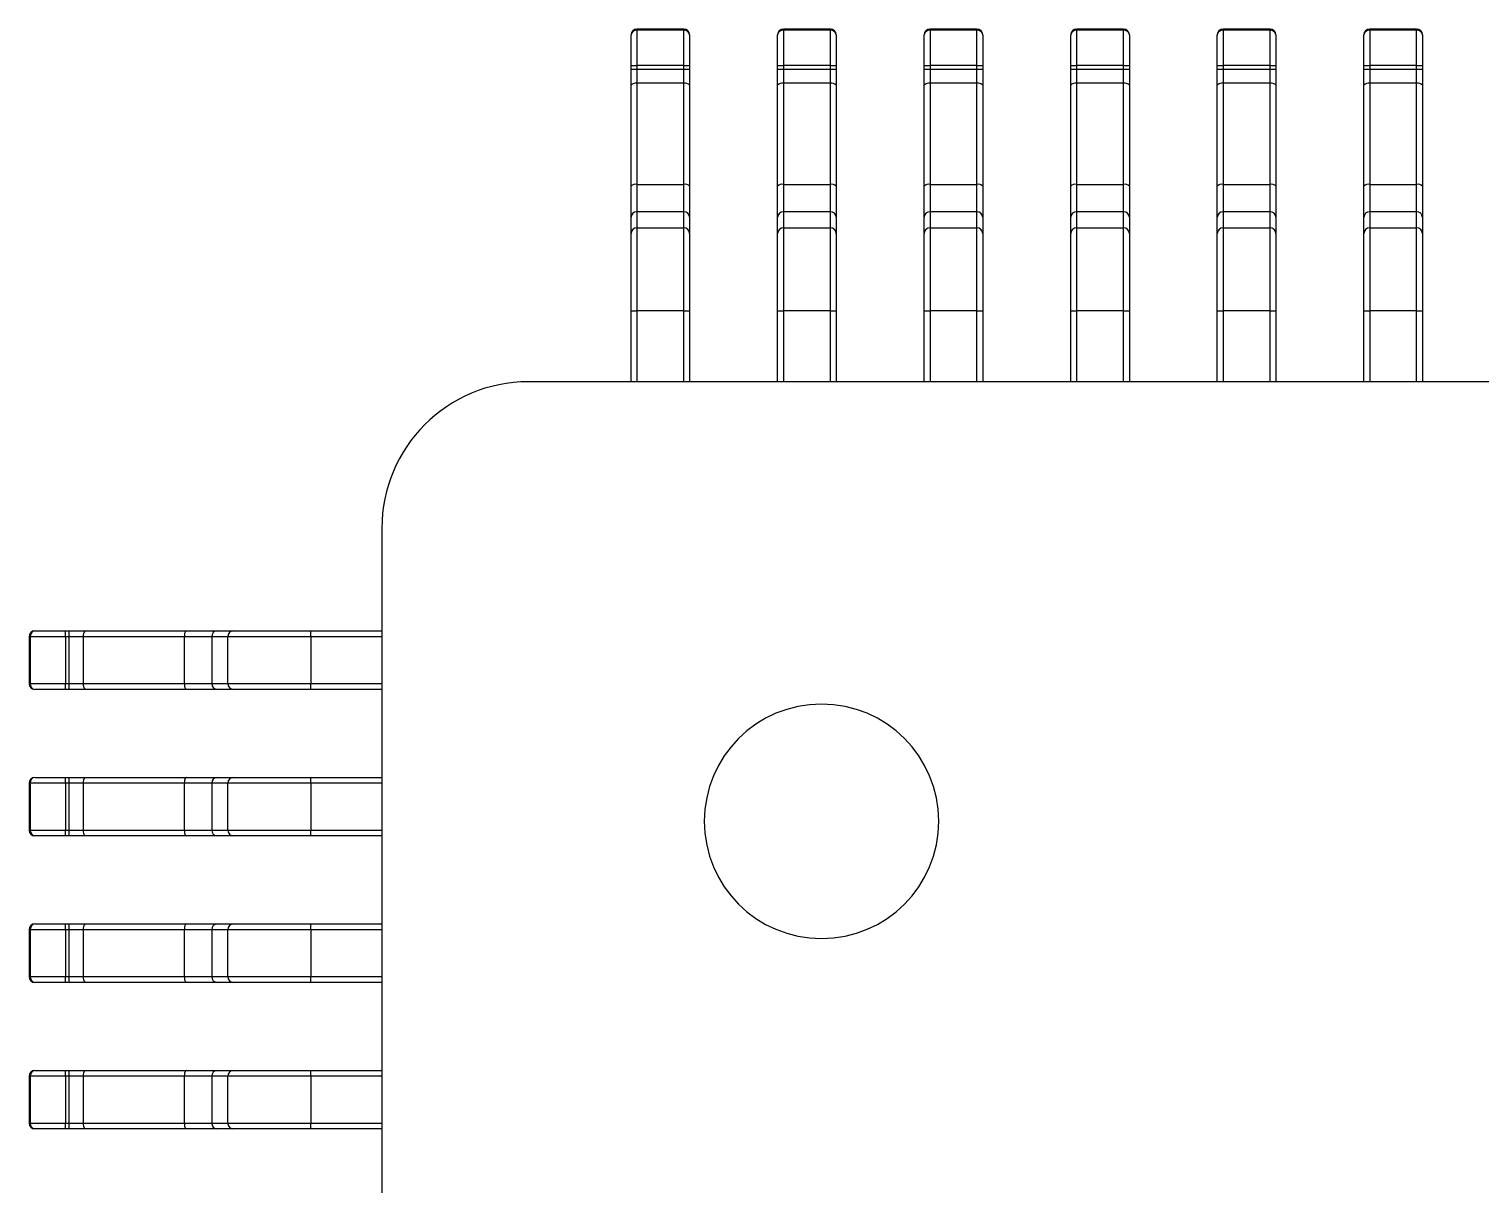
# Model space of a CAD drawing. Header units: millimetres. Extents: x -2889 to 8174, y 2447 to 8478.
# Drawn here: x 2748.6475 to 2749.1429, y 3453.499 to 3453.8935 of the extents above; entities that cross this region are included whole.
import ezdxf

# ---------------------------------------------------------------- set-up
doc = ezdxf.new("R2010")
doc.units = ezdxf.units.MM

msp = doc.modelspace()

# ---------------------------------------------------------------- linework, layer by layer
at = {"color": 7, "linetype": 'Continuous', "lineweight": 25}
for p, q in [((2748.870911607211, 3453.893485071058), (2748.854911607211, 3453.893485071058)), ((2748.854911607211, 3453.893091860363), (2748.854911607211, 3453.881040940575)), ((2748.870911607211, 3453.893091860363), (2748.854911607211, 3453.893091860363)), ((2748.870911607211, 3453.881040940575), (2748.870911607211, 3453.893091860363)), ((2748.920911607211, 3453.893485071058), (2748.904911607211, 3453.893485071058)), ((2748.904911607211, 3453.893091860363), (2748.904911607211, 3453.881040940575)), ((2748.920911607211, 3453.893091860363), (2748.904911607211, 3453.893091860363)), ((2748.920911607211, 3453.881040940575), (2748.920911607211, 3453.893091860363)), ((2748.970911607211, 3453.893485071058), (2748.954911607211, 3453.893485071058)), ((2748.954911607211, 3453.893091860363), (2748.954911607211, 3453.881040940575)), ((2748.970911607211, 3453.893091860363), (2748.954911607211, 3453.893091860363)), ((2748.970911607211, 3453.881040940575), (2748.970911607211, 3453.893091860363)), ((2749.020911607211, 3453.893485071058), (2749.004911607211, 3453.893485071058)), ((2749.004911607211, 3453.893091860363), (2749.004911607211, 3453.881040940575)), ((2749.020911607211, 3453.893091860363), (2749.004911607211, 3453.893091860363)), ((2749.020911607211, 3453.881040940575), (2749.020911607211, 3453.893091860363)), ((2749.070911607211, 3453.893485071058), (2749.054911607211, 3453.893485071058)), ((2749.054911607211, 3453.893091860363), (2749.054911607211, 3453.881040940575)), ((2749.070911607211, 3453.893091860363), (2749.054911607211, 3453.893091860363)), ((2749.070911607211, 3453.881040940575), (2749.070911607211, 3453.893091860363)), ((2749.120911607211, 3453.893485071058), (2749.104911607211, 3453.893485071058)), ((2749.104911607211, 3453.893091860363), (2749.104911607211, 3453.881040940575)), ((2749.120911607211, 3453.893091860363), (2749.104911607211, 3453.893091860363)), ((2749.120911607211, 3453.881040940575), (2749.120911607211, 3453.893091860363)), ((2748.852911607211, 3453.881040940575), (2748.852911607211, 3453.891485071058)), ((2748.872911607211, 3453.891485071058), (2748.872911607211, 3453.881040940575)), ((2748.902911607211, 3453.881040940575), (2748.902911607211, 3453.891485071058)), ((2748.922911607211, 3453.891485071058), (2748.922911607211, 3453.881040940575)), ((2748.952911607211, 3453.881040940575), (2748.952911607211, 3453.891485071058)), ((2748.972911607211, 3453.891485071058), (2748.972911607211, 3453.881040940575)), ((2749.002911607211, 3453.881040940575), (2749.002911607211, 3453.891485071058)), ((2749.022911607211, 3453.891485071058), (2749.022911607211, 3453.881040940575)), ((2749.052911607211, 3453.881040940575), (2749.052911607211, 3453.891485071058)), ((2749.072911607211, 3453.891485071058), (2749.072911607211, 3453.881040940575)), ((2749.102911607211, 3453.881040940575), (2749.102911607211, 3453.891485071058)), ((2749.122911607211, 3453.891485071058), (2749.122911607211, 3453.881040940575)), ((2748.852911607211, 3453.881040940575), (2748.854911607211, 3453.881040940575)), ((2748.852911607211, 3453.87982782583), (2748.852911607211, 3453.881040940575)), ((2748.852911607211, 3453.87982782583), (2748.854911607211, 3453.87982782583)), ((2748.852911607211, 3453.874315098251), (2748.852911607211, 3453.87982782583)), ((2748.870911607211, 3453.881040940575), (2748.854911607211, 3453.881040940575)), ((2748.854911607211, 3453.881040940575), (2748.854911607211, 3453.87982782583)), ((2748.854911607211, 3453.87982782583), (2748.854911607211, 3453.874963654437)), ((2748.854911607211, 3453.87982782583), (2748.870911607211, 3453.87982782583)), ((2748.870911607211, 3453.87982782583), (2748.870911607211, 3453.881040940575)), ((2748.870911607211, 3453.881040940575), (2748.872911607211, 3453.881040940575)), ((2748.870911607211, 3453.874963654437), (2748.870911607211, 3453.87982782583)), ((2748.870911607211, 3453.87982782583), (2748.872911607211, 3453.87982782583)), ((2748.872911607211, 3453.881040940575), (2748.872911607211, 3453.87982782583)), ((2748.872911607211, 3453.87982782583), (2748.872911607211, 3453.874315098251)), ((2748.902911607211, 3453.881040940575), (2748.904911607211, 3453.881040940575)), ((2748.902911607211, 3453.87982782583), (2748.902911607211, 3453.881040940575)), ((2748.902911607211, 3453.87982782583), (2748.904911607211, 3453.87982782583)), ((2748.902911607211, 3453.874315098251), (2748.902911607211, 3453.87982782583)), ((2748.920911607211, 3453.881040940575), (2748.904911607211, 3453.881040940575)), ((2748.904911607211, 3453.881040940575), (2748.904911607211, 3453.87982782583)), ((2748.904911607211, 3453.87982782583), (2748.904911607211, 3453.874963654437)), ((2748.904911607211, 3453.87982782583), (2748.920911607211, 3453.87982782583)), ((2748.920911607211, 3453.87982782583), (2748.920911607211, 3453.881040940575)), ((2748.920911607211, 3453.881040940575), (2748.922911607211, 3453.881040940575)), ((2748.920911607211, 3453.874963654437), (2748.920911607211, 3453.87982782583)), ((2748.920911607211, 3453.87982782583), (2748.922911607211, 3453.87982782583)), ((2748.922911607211, 3453.881040940575), (2748.922911607211, 3453.87982782583)), ((2748.922911607211, 3453.87982782583), (2748.922911607211, 3453.874315098251)), ((2748.952911607211, 3453.881040940575), (2748.954911607211, 3453.881040940575)), ((2748.952911607211, 3453.87982782583), (2748.952911607211, 3453.881040940575)), ((2748.952911607211, 3453.87982782583), (2748.954911607211, 3453.87982782583)), ((2748.952911607211, 3453.874315098251), (2748.952911607211, 3453.87982782583)), ((2748.954911607211, 3453.881040940575), (2748.954911607211, 3453.87982782583)), ((2748.970911607211, 3453.881040940575), (2748.954911607211, 3453.881040940575)), ((2748.954911607211, 3453.87982782583), (2748.954911607211, 3453.874963654437)), ((2748.954911607211, 3453.87982782583), (2748.970911607211, 3453.87982782583)), ((2748.970911607211, 3453.87982782583), (2748.970911607211, 3453.881040940575)), ((2748.970911607211, 3453.881040940575), (2748.972911607211, 3453.881040940575)), ((2748.970911607211, 3453.874963654437), (2748.970911607211, 3453.87982782583)), ((2748.970911607211, 3453.87982782583), (2748.972911607211, 3453.87982782583)), ((2748.972911607211, 3453.881040940575), (2748.972911607211, 3453.87982782583)), ((2748.972911607211, 3453.87982782583), (2748.972911607211, 3453.874315098251)), ((2749.002911607211, 3453.881040940575), (2749.004911607211, 3453.881040940575)), ((2749.002911607211, 3453.87982782583), (2749.002911607211, 3453.881040940575)), ((2749.002911607211, 3453.87982782583), (2749.004911607211, 3453.87982782583)), ((2749.002911607211, 3453.874315098251), (2749.002911607211, 3453.87982782583)), ((2749.020911607211, 3453.881040940575), (2749.004911607211, 3453.881040940575)), ((2749.004911607211, 3453.881040940575), (2749.004911607211, 3453.87982782583)), ((2749.004911607211, 3453.87982782583), (2749.004911607211, 3453.874963654437)), ((2749.004911607211, 3453.87982782583), (2749.020911607211, 3453.87982782583)), ((2749.020911607211, 3453.881040940575), (2749.022911607211, 3453.881040940575)), ((2749.020911607211, 3453.87982782583), (2749.020911607211, 3453.881040940575)), ((2749.020911607211, 3453.874963654437), (2749.020911607211, 3453.87982782583)), ((2749.020911607211, 3453.87982782583), (2749.022911607211, 3453.87982782583)), ((2749.022911607211, 3453.881040940575), (2749.022911607211, 3453.87982782583)), ((2749.022911607211, 3453.87982782583), (2749.022911607211, 3453.874315098251)), ((2749.052911607211, 3453.881040940575), (2749.054911607211, 3453.881040940575)), ((2749.052911607211, 3453.87982782583), (2749.052911607211, 3453.881040940575)), ((2749.052911607211, 3453.87982782583), (2749.054911607211, 3453.87982782583)), ((2749.052911607211, 3453.874315098251), (2749.052911607211, 3453.87982782583)), ((2749.054911607211, 3453.881040940575), (2749.054911607211, 3453.87982782583)), ((2749.070911607211, 3453.881040940575), (2749.054911607211, 3453.881040940575)), ((2749.054911607211, 3453.87982782583), (2749.054911607211, 3453.874963654437)), ((2749.054911607211, 3453.87982782583), (2749.070911607211, 3453.87982782583)), ((2749.070911607211, 3453.881040940575), (2749.072911607211, 3453.881040940575)), ((2749.070911607211, 3453.87982782583), (2749.070911607211, 3453.881040940575)), ((2749.070911607211, 3453.874963654437), (2749.070911607211, 3453.87982782583)), ((2749.070911607211, 3453.87982782583), (2749.072911607211, 3453.87982782583)), ((2749.072911607211, 3453.881040940575), (2749.072911607211, 3453.87982782583)), ((2749.072911607211, 3453.87982782583), (2749.072911607211, 3453.874315098251)), ((2749.102911607211, 3453.881040940575), (2749.104911607211, 3453.881040940575)), ((2749.102911607211, 3453.87982782583), (2749.102911607211, 3453.881040940575)), ((2749.102911607211, 3453.87982782583), (2749.104911607211, 3453.87982782583)), ((2749.102911607211, 3453.874315098251), (2749.102911607211, 3453.87982782583)), ((2749.104911607211, 3453.881040940575), (2749.104911607211, 3453.87982782583)), ((2749.120911607211, 3453.881040940575), (2749.104911607211, 3453.881040940575)), ((2749.104911607211, 3453.87982782583), (2749.104911607211, 3453.874963654437)), ((2749.104911607211, 3453.87982782583), (2749.120911607211, 3453.87982782583)), ((2749.120911607211, 3453.881040940575), (2749.122911607211, 3453.881040940575)), ((2749.120911607211, 3453.87982782583), (2749.120911607211, 3453.881040940575)), ((2749.120911607211, 3453.874963654437), (2749.120911607211, 3453.87982782583)), ((2749.120911607211, 3453.87982782583), (2749.122911607211, 3453.87982782583)), ((2749.122911607211, 3453.881040940575), (2749.122911607211, 3453.87982782583)), ((2749.122911607211, 3453.87982782583), (2749.122911607211, 3453.874315098251)), ((2748.852911607211, 3453.839808872157), (2748.852911607211, 3453.874315098251)), ((2748.854911607211, 3453.874963654437), (2748.854911607211, 3453.840457428343)), ((2748.870911607211, 3453.874963654437), (2748.854911607211, 3453.874963654437)), ((2748.870911607211, 3453.840457428343), (2748.870911607211, 3453.874963654437)), ((2748.872911607211, 3453.874315098251), (2748.872911607211, 3453.839808872157)), ((2748.902911607211, 3453.839808872157), (2748.902911607211, 3453.874315098251)), ((2748.904911607211, 3453.874963654437), (2748.904911607211, 3453.840457428343)), ((2748.920911607211, 3453.874963654437), (2748.904911607211, 3453.874963654437)), ((2748.920911607211, 3453.840457428343), (2748.920911607211, 3453.874963654437)), ((2748.922911607211, 3453.874315098251), (2748.922911607211, 3453.839808872157)), ((2748.952911607211, 3453.839808872157), (2748.952911607211, 3453.874315098251)), ((2748.954911607211, 3453.874963654437), (2748.954911607211, 3453.840457428343)), ((2748.970911607211, 3453.874963654437), (2748.954911607211, 3453.874963654437)), ((2748.970911607211, 3453.840457428343), (2748.970911607211, 3453.874963654437)), ((2748.972911607211, 3453.874315098251), (2748.972911607211, 3453.839808872157)), ((2749.002911607211, 3453.839808872157), (2749.002911607211, 3453.874315098251)), ((2749.004911607211, 3453.874963654437), (2749.004911607211, 3453.840457428343)), ((2749.020911607211, 3453.874963654437), (2749.004911607211, 3453.874963654437)), ((2749.020911607211, 3453.840457428343), (2749.020911607211, 3453.874963654437)), ((2749.022911607211, 3453.874315098251), (2749.022911607211, 3453.839808872157)), ((2749.052911607211, 3453.839808872157), (2749.052911607211, 3453.874315098251)), ((2749.054911607211, 3453.874963654437), (2749.054911607211, 3453.840457428343)), ((2749.070911607211, 3453.874963654437), (2749.054911607211, 3453.874963654437)), ((2749.070911607211, 3453.840457428343), (2749.070911607211, 3453.874963654437)), ((2749.072911607211, 3453.874315098251), (2749.072911607211, 3453.839808872157)), ((2749.102911607211, 3453.839808872157), (2749.102911607211, 3453.874315098251)), ((2749.104911607211, 3453.874963654437), (2749.104911607211, 3453.840457428343)), ((2749.120911607211, 3453.874963654437), (2749.104911607211, 3453.874963654437)), ((2749.120911607211, 3453.840457428343), (2749.120911607211, 3453.874963654437)), ((2749.122911607211, 3453.874315098251), (2749.122911607211, 3453.839808872157)), ((2748.852911607211, 3453.829258728228), (2748.852911607211, 3453.839808872157)), ((2748.854911607211, 3453.840457428343), (2748.854911607211, 3453.831148477817)), ((2748.854911607211, 3453.840457428343), (2748.870911607211, 3453.840457428343)), ((2748.870911607211, 3453.831148477817), (2748.870911607211, 3453.840457428343)), ((2748.872911607211, 3453.839808872157), (2748.872911607211, 3453.829258728228)), ((2748.902911607211, 3453.829258728228), (2748.902911607211, 3453.839808872157)), ((2748.904911607211, 3453.840457428343), (2748.904911607211, 3453.831148477817)), ((2748.904911607211, 3453.840457428343), (2748.920911607211, 3453.840457428343)), ((2748.920911607211, 3453.831148477817), (2748.920911607211, 3453.840457428343)), ((2748.922911607211, 3453.839808872157), (2748.922911607211, 3453.829258728228)), ((2748.952911607211, 3453.829258728228), (2748.952911607211, 3453.839808872157)), ((2748.954911607211, 3453.840457428343), (2748.954911607211, 3453.831148477817)), ((2748.954911607211, 3453.840457428343), (2748.970911607211, 3453.840457428343)), ((2748.970911607211, 3453.831148477817), (2748.970911607211, 3453.840457428343)), ((2748.972911607211, 3453.839808872157), (2748.972911607211, 3453.829258728228)), ((2749.002911607211, 3453.829258728228), (2749.002911607211, 3453.839808872157)), ((2749.004911607211, 3453.840457428343), (2749.004911607211, 3453.831148477817)), ((2749.004911607211, 3453.840457428343), (2749.020911607211, 3453.840457428343)), ((2749.020911607211, 3453.831148477817), (2749.020911607211, 3453.840457428343)), ((2749.022911607211, 3453.839808872157), (2749.022911607211, 3453.829258728228)), ((2749.052911607211, 3453.829258728228), (2749.052911607211, 3453.839808872157)), ((2749.054911607211, 3453.840457428343), (2749.054911607211, 3453.831148477817)), ((2749.054911607211, 3453.840457428343), (2749.070911607211, 3453.840457428343)), ((2749.070911607211, 3453.831148477817), (2749.070911607211, 3453.840457428343)), ((2749.072911607211, 3453.839808872157), (2749.072911607211, 3453.829258728228)), ((2749.102911607211, 3453.829258728228), (2749.102911607211, 3453.839808872157)), ((2749.104911607211, 3453.840457428343), (2749.104911607211, 3453.831148477817)), ((2749.104911607211, 3453.840457428343), (2749.120911607211, 3453.840457428343)), ((2749.120911607211, 3453.831148477817), (2749.120911607211, 3453.840457428343)), ((2749.122911607211, 3453.839808872157), (2749.122911607211, 3453.829258728228)), ((2748.852911607211, 3453.823759829817), (2748.852911607211, 3453.829258728228)), ((2748.854911607211, 3453.831148477817), (2748.854911607211, 3453.825649579406)), ((2748.870911607211, 3453.831148477817), (2748.854911607211, 3453.831148477817)), ((2748.870911607211, 3453.825649579406), (2748.870911607211, 3453.831148477817)), ((2748.872911607211, 3453.829258728228), (2748.872911607211, 3453.823759829817)), ((2748.902911607211, 3453.823759829817), (2748.902911607211, 3453.829258728228)), ((2748.904911607211, 3453.831148477817), (2748.904911607211, 3453.825649579406)), ((2748.920911607211, 3453.831148477817), (2748.904911607211, 3453.831148477817)), ((2748.920911607211, 3453.825649579406), (2748.920911607211, 3453.831148477817)), ((2748.922911607211, 3453.829258728228), (2748.922911607211, 3453.823759829817)), ((2748.952911607211, 3453.823759829817), (2748.952911607211, 3453.829258728228)), ((2748.954911607211, 3453.831148477817), (2748.954911607211, 3453.825649579406)), ((2748.970911607211, 3453.831148477817), (2748.954911607211, 3453.831148477817)), ((2748.970911607211, 3453.825649579406), (2748.970911607211, 3453.831148477817)), ((2748.972911607211, 3453.829258728228), (2748.972911607211, 3453.823759829817)), ((2749.002911607211, 3453.823759829817), (2749.002911607211, 3453.829258728228)), ((2749.004911607211, 3453.831148477817), (2749.004911607211, 3453.825649579406)), ((2749.020911607211, 3453.831148477817), (2749.004911607211, 3453.831148477817)), ((2749.020911607211, 3453.825649579406), (2749.020911607211, 3453.831148477817)), ((2749.022911607211, 3453.829258728228), (2749.022911607211, 3453.823759829817)), ((2749.052911607211, 3453.823759829817), (2749.052911607211, 3453.829258728228)), ((2749.054911607211, 3453.831148477817), (2749.054911607211, 3453.825649579406)), ((2749.070911607211, 3453.831148477817), (2749.054911607211, 3453.831148477817)), ((2749.070911607211, 3453.825649579406), (2749.070911607211, 3453.831148477817)), ((2749.072911607211, 3453.829258728228), (2749.072911607211, 3453.823759829817)), ((2749.102911607211, 3453.823759829817), (2749.102911607211, 3453.829258728228)), ((2749.104911607211, 3453.831148477817), (2749.104911607211, 3453.825649579406)), ((2749.120911607211, 3453.831148477817), (2749.104911607211, 3453.831148477817)), ((2749.120911607211, 3453.825649579406), (2749.120911607211, 3453.831148477817)), ((2749.122911607211, 3453.829258728228), (2749.122911607211, 3453.823759829817)), ((2748.852911607211, 3453.79730333557), (2748.852911607211, 3453.823759829817)), ((2748.854911607211, 3453.825649579406), (2748.854911607211, 3453.79730333557)), ((2748.854911607211, 3453.825649579406), (2748.870911607211, 3453.825649579406)), ((2748.870911607211, 3453.79730333557), (2748.870911607211, 3453.825649579406)), ((2748.872911607211, 3453.823759829817), (2748.872911607211, 3453.79730333557)), ((2748.902911607211, 3453.79730333557), (2748.902911607211, 3453.823759829817)), ((2748.904911607211, 3453.825649579406), (2748.904911607211, 3453.79730333557)), ((2748.904911607211, 3453.825649579406), (2748.920911607211, 3453.825649579406)), ((2748.920911607211, 3453.79730333557), (2748.920911607211, 3453.825649579406)), ((2748.922911607211, 3453.823759829817), (2748.922911607211, 3453.79730333557)), ((2748.952911607211, 3453.79730333557), (2748.952911607211, 3453.823759829817)), ((2748.954911607211, 3453.825649579406), (2748.954911607211, 3453.79730333557)), ((2748.954911607211, 3453.825649579406), (2748.970911607211, 3453.825649579406)), ((2748.970911607211, 3453.79730333557), (2748.970911607211, 3453.825649579406)), ((2748.972911607211, 3453.823759829817), (2748.972911607211, 3453.79730333557)), ((2749.002911607211, 3453.79730333557), (2749.002911607211, 3453.823759829817)), ((2749.004911607211, 3453.825649579406), (2749.004911607211, 3453.79730333557)), ((2749.004911607211, 3453.825649579406), (2749.020911607211, 3453.825649579406)), ((2749.020911607211, 3453.79730333557), (2749.020911607211, 3453.825649579406)), ((2749.022911607211, 3453.823759829817), (2749.022911607211, 3453.79730333557)), ((2749.052911607211, 3453.79730333557), (2749.052911607211, 3453.823759829817)), ((2749.054911607211, 3453.825649579406), (2749.054911607211, 3453.79730333557)), ((2749.054911607211, 3453.825649579406), (2749.070911607211, 3453.825649579406)), ((2749.070911607211, 3453.79730333557), (2749.070911607211, 3453.825649579406)), ((2749.072911607211, 3453.823759829817), (2749.072911607211, 3453.79730333557)), ((2749.102911607211, 3453.79730333557), (2749.102911607211, 3453.823759829817)), ((2749.104911607211, 3453.825649579406), (2749.104911607211, 3453.79730333557)), ((2749.104911607211, 3453.825649579406), (2749.120911607211, 3453.825649579406)), ((2749.120911607211, 3453.79730333557), (2749.120911607211, 3453.825649579406)), ((2749.122911607211, 3453.823759829817), (2749.122911607211, 3453.79730333557)), ((2748.852911607211, 3453.79730333557), (2748.854911607211, 3453.79730333557)), ((2748.852911607211, 3453.773123414157), (2748.852911607211, 3453.79730333557)), ((2748.870911607211, 3453.79730333557), (2748.854911607211, 3453.79730333557)), ((2748.854911607211, 3453.79730333557), (2748.854911607211, 3453.773123414157)), ((2748.870911607211, 3453.79730333557), (2748.872911607211, 3453.79730333557)), ((2748.870911607211, 3453.773123414157), (2748.870911607211, 3453.79730333557)), ((2748.872911607211, 3453.79730333557), (2748.872911607211, 3453.773123414157)), ((2748.902911607211, 3453.79730333557), (2748.904911607211, 3453.79730333557)), ((2748.902911607211, 3453.773123414157), (2748.902911607211, 3453.79730333557)), ((2748.920911607211, 3453.79730333557), (2748.904911607211, 3453.79730333557)), ((2748.904911607211, 3453.79730333557), (2748.904911607211, 3453.773123414157)), ((2748.920911607211, 3453.79730333557), (2748.922911607211, 3453.79730333557)), ((2748.920911607211, 3453.773123414157), (2748.920911607211, 3453.79730333557)), ((2748.922911607211, 3453.79730333557), (2748.922911607211, 3453.773123414157)), ((2748.952911607211, 3453.79730333557), (2748.954911607211, 3453.79730333557)), ((2748.952911607211, 3453.773123414157), (2748.952911607211, 3453.79730333557)), ((2748.970911607211, 3453.79730333557), (2748.954911607211, 3453.79730333557)), ((2748.954911607211, 3453.79730333557), (2748.954911607211, 3453.773123414157)), ((2748.970911607211, 3453.79730333557), (2748.972911607211, 3453.79730333557)), ((2748.970911607211, 3453.773123414157), (2748.970911607211, 3453.79730333557)), ((2748.972911607211, 3453.79730333557), (2748.972911607211, 3453.773123414157)), ((2749.002911607211, 3453.79730333557), (2749.004911607211, 3453.79730333557)), ((2749.002911607211, 3453.773123414157), (2749.002911607211, 3453.79730333557)), ((2749.020911607211, 3453.79730333557), (2749.004911607211, 3453.79730333557)), ((2749.004911607211, 3453.79730333557), (2749.004911607211, 3453.773123414157)), ((2749.020911607211, 3453.79730333557), (2749.022911607211, 3453.79730333557)), ((2749.020911607211, 3453.773123414157), (2749.020911607211, 3453.79730333557)), ((2749.022911607211, 3453.79730333557), (2749.022911607211, 3453.773123414157)), ((2749.052911607211, 3453.79730333557), (2749.054911607211, 3453.79730333557)), ((2749.052911607211, 3453.773123414157), (2749.052911607211, 3453.79730333557)), ((2749.070911607211, 3453.79730333557), (2749.054911607211, 3453.79730333557)), ((2749.054911607211, 3453.79730333557), (2749.054911607211, 3453.773123414157)), ((2749.070911607211, 3453.79730333557), (2749.072911607211, 3453.79730333557)), ((2749.070911607211, 3453.773123414157), (2749.070911607211, 3453.79730333557)), ((2749.072911607211, 3453.79730333557), (2749.072911607211, 3453.773123414157)), ((2749.102911607211, 3453.79730333557), (2749.104911607211, 3453.79730333557)), ((2749.102911607211, 3453.773123414157), (2749.102911607211, 3453.79730333557)), ((2749.120911607211, 3453.79730333557), (2749.104911607211, 3453.79730333557)), ((2749.104911607211, 3453.79730333557), (2749.104911607211, 3453.773123414157)), ((2749.120911607211, 3453.79730333557), (2749.122911607211, 3453.79730333557)), ((2749.120911607211, 3453.773123414157), (2749.120911607211, 3453.79730333557)), ((2749.122911607211, 3453.79730333557), (2749.122911607211, 3453.773123414157)), ((2749.581919643147, 3453.773123414157), (2748.817911607211, 3453.773123414157)), ((2748.767911607211, 3453.723123414157), (2748.767911607211, 3452.433123414157)), ((2748.64754995031, 3453.686123414157), (2748.64754995031, 3453.670123414157)), ((2748.659994080793, 3453.686123414157), (2748.647943161005, 3453.686123414157)), ((2748.647943161005, 3453.686123414157), (2748.647943161005, 3453.670123414157)), ((2748.64954995031, 3453.688123414157), (2748.659994080793, 3453.688123414157)), ((2748.659994080793, 3453.686123414157), (2748.659994080793, 3453.688123414157)), ((2748.659994080793, 3453.688123414157), (2748.661207195538, 3453.688123414157)), ((2748.659994080793, 3453.686123414157), (2748.659994080793, 3453.670123414157)), ((2748.661207195538, 3453.686123414157), (2748.659994080793, 3453.686123414157)), ((2748.661207195538, 3453.686123414157), (2748.661207195538, 3453.688123414157)), ((2748.661207195538, 3453.688123414157), (2748.666719923116, 3453.688123414157)), ((2748.666071366931, 3453.686123414157), (2748.661207195538, 3453.686123414157)), ((2748.661207195538, 3453.670123414157), (2748.661207195538, 3453.686123414157)), ((2748.666071366931, 3453.686123414157), (2748.666071366931, 3453.670123414157)), ((2748.700577593026, 3453.686123414157), (2748.666071366931, 3453.686123414157)), ((2748.666719923116, 3453.688123414157), (2748.701226149211, 3453.688123414157)), ((2748.709886543551, 3453.686123414157), (2748.700577593026, 3453.686123414157)), ((2748.700577593026, 3453.670123414157), (2748.700577593026, 3453.686123414157)), ((2748.701226149211, 3453.688123414157), (2748.71177629314, 3453.688123414157)), ((2748.715385441962, 3453.686123414157), (2748.709886543551, 3453.686123414157)), ((2748.709886543551, 3453.686123414157), (2748.709886543551, 3453.670123414157)), ((2748.71177629314, 3453.688123414157), (2748.717275191551, 3453.688123414157)), ((2748.715385441962, 3453.670123414157), (2748.715385441962, 3453.686123414157)), ((2748.743731685799, 3453.686123414157), (2748.715385441962, 3453.686123414157)), ((2748.717275191551, 3453.688123414157), (2748.743731685799, 3453.688123414157)), ((2748.743731685799, 3453.686123414157), (2748.743731685799, 3453.688123414157)), ((2748.743731685799, 3453.688123414157), (2748.767911607211, 3453.688123414157)), ((2748.767911607211, 3453.686123414157), (2748.743731685799, 3453.686123414157)), ((2748.743731685799, 3453.686123414157), (2748.743731685799, 3453.670123414157)), ((2748.647943161005, 3453.670123414157), (2748.659994080793, 3453.670123414157)), ((2748.659994080793, 3453.668123414157), (2748.659994080793, 3453.670123414157)), ((2748.659994080793, 3453.670123414157), (2748.661207195538, 3453.670123414157)), ((2748.661207195538, 3453.668123414157), (2748.661207195538, 3453.670123414157)), ((2748.661207195538, 3453.670123414157), (2748.666071366931, 3453.670123414157)), ((2748.666071366931, 3453.670123414157), (2748.700577593026, 3453.670123414157)), ((2748.700577593026, 3453.670123414157), (2748.709886543551, 3453.670123414157)), ((2748.709886543551, 3453.670123414157), (2748.715385441962, 3453.670123414157)), ((2748.715385441962, 3453.670123414157), (2748.743731685799, 3453.670123414157)), ((2748.743731685799, 3453.668123414157), (2748.743731685799, 3453.670123414157)), ((2748.743731685799, 3453.670123414157), (2748.767911607211, 3453.670123414157)), ((2748.659994080793, 3453.668123414157), (2748.64954995031, 3453.668123414157)), ((2748.661207195538, 3453.668123414157), (2748.659994080793, 3453.668123414157)), ((2748.666719923116, 3453.668123414157), (2748.661207195538, 3453.668123414157)), ((2748.701226149211, 3453.668123414157), (2748.666719923116, 3453.668123414157)), ((2748.71177629314, 3453.668123414157), (2748.701226149211, 3453.668123414157)), ((2748.717275191551, 3453.668123414157), (2748.71177629314, 3453.668123414157)), ((2748.743731685799, 3453.668123414157), (2748.717275191551, 3453.668123414157)), ((2748.767911607211, 3453.668123414157), (2748.743731685799, 3453.668123414157)), ((2748.64754995031, 3453.636123414157), (2748.64754995031, 3453.620123414157)), ((2748.647943161005, 3453.636123414157), (2748.647943161005, 3453.620123414157)), ((2748.659994080793, 3453.636123414157), (2748.647943161005, 3453.636123414157)), ((2748.64954995031, 3453.638123414157), (2748.659994080793, 3453.638123414157)), ((2748.659994080793, 3453.636123414157), (2748.659994080793, 3453.638123414157)), ((2748.659994080793, 3453.638123414157), (2748.661207195538, 3453.638123414157)), ((2748.659994080793, 3453.636123414157), (2748.659994080793, 3453.620123414157)), ((2748.661207195538, 3453.636123414157), (2748.659994080793, 3453.636123414157)), ((2748.661207195538, 3453.636123414157), (2748.661207195538, 3453.638123414157)), ((2748.661207195538, 3453.638123414157), (2748.666719923116, 3453.638123414157)), ((2748.666071366931, 3453.636123414157), (2748.661207195538, 3453.636123414157)), ((2748.661207195538, 3453.620123414157), (2748.661207195538, 3453.636123414157)), ((2748.700577593026, 3453.636123414157), (2748.666071366931, 3453.636123414157)), ((2748.666071366931, 3453.636123414157), (2748.666071366931, 3453.620123414157)), ((2748.666719923116, 3453.638123414157), (2748.701226149211, 3453.638123414157)), ((2748.709886543551, 3453.636123414157), (2748.700577593026, 3453.636123414157)), ((2748.700577593026, 3453.620123414157), (2748.700577593026, 3453.636123414157)), ((2748.701226149211, 3453.638123414157), (2748.71177629314, 3453.638123414157)), ((2748.715385441962, 3453.636123414157), (2748.709886543551, 3453.636123414157)), ((2748.709886543551, 3453.636123414157), (2748.709886543551, 3453.620123414157)), ((2748.71177629314, 3453.638123414157), (2748.717275191551, 3453.638123414157)), ((2748.743731685799, 3453.636123414157), (2748.715385441962, 3453.636123414157)), ((2748.715385441962, 3453.620123414157), (2748.715385441962, 3453.636123414157)), ((2748.717275191551, 3453.638123414157), (2748.743731685799, 3453.638123414157)), ((2748.743731685799, 3453.636123414157), (2748.743731685799, 3453.638123414157)), ((2748.743731685799, 3453.638123414157), (2748.767911607211, 3453.638123414157)), ((2748.743731685799, 3453.636123414157), (2748.743731685799, 3453.620123414157)), ((2748.767911607211, 3453.636123414157), (2748.743731685799, 3453.636123414157)), ((2748.647943161005, 3453.620123414157), (2748.659994080793, 3453.620123414157)), ((2748.659994080793, 3453.618123414157), (2748.659994080793, 3453.620123414157)), ((2748.659994080793, 3453.620123414157), (2748.661207195538, 3453.620123414157)), ((2748.661207195538, 3453.618123414157), (2748.661207195538, 3453.620123414157)), ((2748.661207195538, 3453.620123414157), (2748.666071366931, 3453.620123414157)), ((2748.666071366931, 3453.620123414157), (2748.700577593026, 3453.620123414157)), ((2748.700577593026, 3453.620123414157), (2748.709886543551, 3453.620123414157)), ((2748.709886543551, 3453.620123414157), (2748.715385441962, 3453.620123414157)), ((2748.715385441962, 3453.620123414157), (2748.743731685799, 3453.620123414157)), ((2748.743731685799, 3453.618123414157), (2748.743731685799, 3453.620123414157)), ((2748.743731685799, 3453.620123414157), (2748.767911607211, 3453.620123414157)), ((2748.659994080793, 3453.618123414157), (2748.64954995031, 3453.618123414157)), ((2748.661207195538, 3453.618123414157), (2748.659994080793, 3453.618123414157)), ((2748.666719923116, 3453.618123414157), (2748.661207195538, 3453.618123414157)), ((2748.701226149211, 3453.618123414157), (2748.666719923116, 3453.618123414157)), ((2748.71177629314, 3453.618123414157), (2748.701226149211, 3453.618123414157)), ((2748.717275191551, 3453.618123414157), (2748.71177629314, 3453.618123414157)), ((2748.743731685799, 3453.618123414157), (2748.717275191551, 3453.618123414157)), ((2748.767911607211, 3453.618123414157), (2748.743731685799, 3453.618123414157)), ((2748.64754995031, 3453.586123414157), (2748.64754995031, 3453.570123414157)), ((2748.659994080793, 3453.586123414157), (2748.647943161005, 3453.586123414157)), ((2748.647943161005, 3453.586123414157), (2748.647943161005, 3453.570123414157)), ((2748.64954995031, 3453.588123414157), (2748.659994080793, 3453.588123414157)), ((2748.659994080793, 3453.586123414157), (2748.659994080793, 3453.588123414157)), ((2748.659994080793, 3453.588123414157), (2748.661207195538, 3453.588123414157)), ((2748.659994080793, 3453.586123414157), (2748.659994080793, 3453.570123414157)), ((2748.661207195538, 3453.586123414157), (2748.659994080793, 3453.586123414157)), ((2748.661207195538, 3453.586123414157), (2748.661207195538, 3453.588123414157)), ((2748.661207195538, 3453.588123414157), (2748.666719923116, 3453.588123414157)), ((2748.661207195538, 3453.570123414157), (2748.661207195538, 3453.586123414157)), ((2748.666071366931, 3453.586123414157), (2748.661207195538, 3453.586123414157)), ((2748.700577593026, 3453.586123414157), (2748.666071366931, 3453.586123414157)), ((2748.666071366931, 3453.586123414157), (2748.666071366931, 3453.570123414157)), ((2748.666719923116, 3453.588123414157), (2748.701226149211, 3453.588123414157)), ((2748.709886543551, 3453.586123414157), (2748.700577593026, 3453.586123414157)), ((2748.700577593026, 3453.570123414157), (2748.700577593026, 3453.586123414157)), ((2748.701226149211, 3453.588123414157), (2748.71177629314, 3453.588123414157)), ((2748.715385441962, 3453.586123414157), (2748.709886543551, 3453.586123414157)), ((2748.709886543551, 3453.586123414157), (2748.709886543551, 3453.570123414157)), ((2748.71177629314, 3453.588123414157), (2748.717275191551, 3453.588123414157)), ((2748.715385441962, 3453.570123414157), (2748.715385441962, 3453.586123414157)), ((2748.743731685799, 3453.586123414157), (2748.715385441962, 3453.586123414157)), ((2748.717275191551, 3453.588123414157), (2748.743731685799, 3453.588123414157)), ((2748.743731685799, 3453.586123414157), (2748.743731685799, 3453.588123414157)), ((2748.743731685799, 3453.588123414157), (2748.767911607211, 3453.588123414157)), ((2748.767911607211, 3453.586123414157), (2748.743731685799, 3453.586123414157)), ((2748.743731685799, 3453.586123414157), (2748.743731685799, 3453.570123414157)), ((2748.647943161005, 3453.570123414157), (2748.659994080793, 3453.570123414157)), ((2748.659994080793, 3453.570123414157), (2748.661207195538, 3453.570123414157)), ((2748.659994080793, 3453.568123414157), (2748.659994080793, 3453.570123414157)), ((2748.661207195538, 3453.568123414157), (2748.661207195538, 3453.570123414157)), ((2748.661207195538, 3453.570123414157), (2748.666071366931, 3453.570123414157)), ((2748.666071366931, 3453.570123414157), (2748.700577593026, 3453.570123414157)), ((2748.700577593026, 3453.570123414157), (2748.709886543551, 3453.570123414157)), ((2748.709886543551, 3453.570123414157), (2748.715385441962, 3453.570123414157)), ((2748.715385441962, 3453.570123414157), (2748.743731685799, 3453.570123414157)), ((2748.743731685799, 3453.568123414157), (2748.743731685799, 3453.570123414157)), ((2748.743731685799, 3453.570123414157), (2748.767911607211, 3453.570123414157)), ((2748.659994080793, 3453.568123414157), (2748.64954995031, 3453.568123414157)), ((2748.661207195538, 3453.568123414157), (2748.659994080793, 3453.568123414157)), ((2748.666719923116, 3453.568123414157), (2748.661207195538, 3453.568123414157)), ((2748.701226149211, 3453.568123414157), (2748.666719923116, 3453.568123414157)), ((2748.71177629314, 3453.568123414157), (2748.701226149211, 3453.568123414157)), ((2748.717275191551, 3453.568123414157), (2748.71177629314, 3453.568123414157)), ((2748.743731685799, 3453.568123414157), (2748.717275191551, 3453.568123414157)), ((2748.767911607211, 3453.568123414157), (2748.743731685799, 3453.568123414157)), ((2748.64754995031, 3453.536123414157), (2748.64754995031, 3453.520123414157)), ((2748.659994080793, 3453.536123414157), (2748.647943161005, 3453.536123414157)), ((2748.647943161005, 3453.536123414157), (2748.647943161005, 3453.520123414157)), ((2748.64954995031, 3453.538123414157), (2748.659994080793, 3453.538123414157)), ((2748.659994080793, 3453.536123414157), (2748.659994080793, 3453.538123414157)), ((2748.659994080793, 3453.538123414157), (2748.661207195538, 3453.538123414157)), ((2748.659994080793, 3453.536123414157), (2748.659994080793, 3453.520123414157)), ((2748.661207195538, 3453.536123414157), (2748.659994080793, 3453.536123414157)), ((2748.661207195538, 3453.536123414157), (2748.661207195538, 3453.538123414157)), ((2748.661207195538, 3453.538123414157), (2748.666719923116, 3453.538123414157)), ((2748.666071366931, 3453.536123414157), (2748.661207195538, 3453.536123414157)), ((2748.661207195538, 3453.520123414157), (2748.661207195538, 3453.536123414157)), ((2748.700577593026, 3453.536123414157), (2748.666071366931, 3453.536123414157)), ((2748.666071366931, 3453.536123414157), (2748.666071366931, 3453.520123414157)), ((2748.666719923116, 3453.538123414157), (2748.701226149211, 3453.538123414157)), ((2748.709886543551, 3453.536123414157), (2748.700577593026, 3453.536123414157)), ((2748.700577593026, 3453.520123414157), (2748.700577593026, 3453.536123414157)), ((2748.701226149211, 3453.538123414157), (2748.71177629314, 3453.538123414157)), ((2748.709886543551, 3453.536123414157), (2748.709886543551, 3453.520123414157)), ((2748.715385441962, 3453.536123414157), (2748.709886543551, 3453.536123414157)), ((2748.71177629314, 3453.538123414157), (2748.717275191551, 3453.538123414157)), ((2748.743731685799, 3453.536123414157), (2748.715385441962, 3453.536123414157)), ((2748.715385441962, 3453.520123414157), (2748.715385441962, 3453.536123414157)), ((2748.717275191551, 3453.538123414157), (2748.743731685799, 3453.538123414157)), ((2748.743731685799, 3453.536123414157), (2748.743731685799, 3453.538123414157)), ((2748.743731685799, 3453.538123414157), (2748.767911607211, 3453.538123414157)), ((2748.743731685799, 3453.536123414157), (2748.743731685799, 3453.520123414157)), ((2748.767911607211, 3453.536123414157), (2748.743731685799, 3453.536123414157)), ((2748.647943161005, 3453.520123414157), (2748.659994080793, 3453.520123414157)), ((2748.659994080793, 3453.518123414157), (2748.64954995031, 3453.518123414157)), ((2748.659994080793, 3453.518123414157), (2748.659994080793, 3453.520123414157)), ((2748.659994080793, 3453.520123414157), (2748.661207195538, 3453.520123414157)), ((2748.661207195538, 3453.518123414157), (2748.659994080793, 3453.518123414157)), ((2748.661207195538, 3453.518123414157), (2748.661207195538, 3453.520123414157)), ((2748.661207195538, 3453.520123414157), (2748.666071366931, 3453.520123414157)), ((2748.666719923116, 3453.518123414157), (2748.661207195538, 3453.518123414157)), ((2748.666071366931, 3453.520123414157), (2748.700577593026, 3453.520123414157)), ((2748.701226149211, 3453.518123414157), (2748.666719923116, 3453.518123414157)), ((2748.700577593026, 3453.520123414157), (2748.709886543551, 3453.520123414157)), ((2748.71177629314, 3453.518123414157), (2748.701226149211, 3453.518123414157)), ((2748.709886543551, 3453.520123414157), (2748.715385441962, 3453.520123414157)), ((2748.717275191551, 3453.518123414157), (2748.71177629314, 3453.518123414157)), ((2748.715385441962, 3453.520123414157), (2748.743731685799, 3453.520123414157)), ((2748.743731685799, 3453.518123414157), (2748.717275191551, 3453.518123414157)), ((2748.743731685799, 3453.520123414157), (2748.767911607211, 3453.520123414157)), ((2748.743731685799, 3453.518123414157), (2748.743731685799, 3453.520123414157)), ((2748.767911607211, 3453.518123414157), (2748.743731685799, 3453.518123414157))]:
    msp.add_line(p, q, dxfattribs=at)
at = {"color": 8, "linetype": 'Continuous', "lineweight": 25}
for p, q in [((2748.854911607211, 3453.893485071058), (2748.854911607211, 3453.893091860363)), ((2748.870911607211, 3453.893485071058), (2748.870911607211, 3453.893091860363)), ((2748.904911607211, 3453.893485071058), (2748.904911607211, 3453.893091860363)), ((2748.920911607211, 3453.893485071058), (2748.920911607211, 3453.893091860363)), ((2748.954911607211, 3453.893485071058), (2748.954911607211, 3453.893091860363)), ((2748.970911607211, 3453.893485071058), (2748.970911607211, 3453.893091860363)), ((2749.004911607211, 3453.893485071058), (2749.004911607211, 3453.893091860363)), ((2749.020911607211, 3453.893485071058), (2749.020911607211, 3453.893091860363)), ((2749.054911607211, 3453.893485071058), (2749.054911607211, 3453.893091860363)), ((2749.070911607211, 3453.893485071058), (2749.070911607211, 3453.893091860363)), ((2749.104911607211, 3453.893485071058), (2749.104911607211, 3453.893091860363)), ((2749.120911607211, 3453.893485071058), (2749.120911607211, 3453.893091860363)), ((2748.64754995031, 3453.686123414157), (2748.647943161005, 3453.686123414157)), ((2748.64754995031, 3453.670123414157), (2748.647943161005, 3453.670123414157)), ((2748.64754995031, 3453.636123414157), (2748.647943161005, 3453.636123414157)), ((2748.64754995031, 3453.620123414157), (2748.647943161005, 3453.620123414157)), ((2748.64754995031, 3453.586123414157), (2748.647943161005, 3453.586123414157)), ((2748.64754995031, 3453.570123414157), (2748.647943161005, 3453.570123414157)), ((2748.64754995031, 3453.536123414157), (2748.647943161005, 3453.536123414157)), ((2748.64754995031, 3453.520123414157), (2748.647943161005, 3453.520123414157))]:
    msp.add_line(p, q, dxfattribs=at)
at = {"color": 7, "linetype": 'Continuous', "lineweight": 25}
for centre, radius, start, end in [((2748.854911607211, 3453.891485071058), 0.00200000000000955, 90, 180), ((2748.854734328695, 3453.89126440925), 0.001836029749476808, 84.45915295077369, 173.097265315408), ((2748.870911607211, 3453.891485071058), 0.00200000000000955, 0, 90), ((2748.871088885728, 3453.89126440925), 0.001836029749497946, 6.902734685851585, 95.54084704954035), ((2748.904911607211, 3453.891485071058), 0.00200000000000955, 90, 180), ((2748.904734328695, 3453.89126440925), 0.00183602974944274, 84.45915294983128, 173.0972653156932), ((2748.920911607211, 3453.891485071058), 0.00200000000000955, 0, 90), ((2748.921088885727, 3453.89126440925), 0.001836029749444113, 6.902734684303558, 95.54084705058744), ((2748.954911607211, 3453.891485071058), 0.00200000000000955, 90, 180), ((2748.954734328695, 3453.89126440925), 0.001836029749483802, 84.45915295040716, 173.0972653145419), ((2748.970911607211, 3453.891485071058), 0.00200000000000955, 0, 90), ((2748.971088885728, 3453.89126440925), 0.001836029749478515, 6.90273468503799, 95.54084704920008), ((2749.004911607211, 3453.891485071058), 0.00200000000000955, 90, 180), ((2749.004734328695, 3453.89126440925), 0.001836029749471029, 84.45915294993597, 173.0972653149095), ((2749.020911607211, 3453.891485071058), 0.00200000000000955, 0, 90), ((2749.021088885727, 3453.89126440925), 0.001836029749446884, 6.902734684251041, 95.54084705058744), ((2749.054911607211, 3453.891485071058), 0.00200000000000955, 90, 180), ((2749.054734328695, 3453.89126440925), 0.001836029749446884, 84.45915294941257, 173.097265315749), ((2749.070911607211, 3453.891485071058), 0.00200000000000955, 0, 90), ((2749.071088885727, 3453.89126440925), 0.001836029749446884, 6.902734684251041, 95.54084705016874), ((2749.104911607211, 3453.891485071058), 0.00200000000000955, 90, 180), ((2749.104734328695, 3453.89126440925), 0.001836029749478515, 84.45915295079993, 173.097265314962), ((2749.120911607211, 3453.891485071058), 0.00200000000000955, 0, 90), ((2749.121088885728, 3453.89126440925), 0.001836029749497946, 6.902734685851585, 95.54084704954035), ((2748.854464185352, 3453.87293535084), 0.00207706567135328, 77.56038550563433, 138.3731003856441), ((2748.87135902907, 3453.87293535084), 0.002077065671413467, 41.62689961444838, 102.4396144937249), ((2748.904464185352, 3453.87293535084), 0.002077065671314337, 77.56038550536798, 138.3731003862716), ((2748.921359029071, 3453.87293535084), 0.002077065671328061, 41.62689961404213, 102.439614494926), ((2748.954464185352, 3453.87293535084), 0.002077065671382782, 77.5603855057947, 138.3731003853304), ((2748.97135902907, 3453.87293535084), 0.002077065671366632, 41.62689961463284, 102.4396144942852), ((2749.004464185352, 3453.87293535084), 0.00207706567138357, 77.56038550542097, 138.3731003850534), ((2749.02135902907, 3453.87293535084), 0.002077065671369693, 41.62689961463284, 102.4396144946589), ((2749.054464185352, 3453.87293535084), 0.002077065671345, 77.56038550478085, 138.3731003856809), ((2749.071359029071, 3453.87293535084), 0.0020770656713344, 41.62689961376761, 102.4396144945522), ((2749.104464185352, 3453.87293535084), 0.002077065671366632, 77.56038550571486, 138.3731003853672), ((2749.12135902907, 3453.87293535084), 0.002077065671413467, 41.62689961444838, 102.4396144937249), ((2748.854464185352, 3453.838429124745), 0.00207706567131552, 77.56038550536798, 138.3731003868274), ((2748.87135902907, 3453.838429124745), 0.00207706567138357, 41.6268996143951, 102.439614494579), ((2748.904464185352, 3453.838429124745), 0.002077065671286018, 77.56038550520758, 138.3731003871412), ((2748.921359029071, 3453.838429124745), 0.00207706567128643, 41.62689961285882, 102.4396144951662), ((2748.954464185352, 3453.838429124745), 0.002077065671366632, 77.56038550571486, 138.3731003859186), ((2748.97135902907, 3453.838429124745), 0.002077065671335583, 41.62689961320935, 102.4396144941523), ((2749.004464185352, 3453.838429124745), 0.002077065671369693, 77.56038550534112, 138.3731003856441), ((2749.02135902907, 3453.838429124745), 0.002077065671328061, 41.62689961347225, 102.439614494926), ((2749.054464185352, 3453.838429124745), 0.002077065671303368, 77.56038550451379, 138.3731003868599), ((2749.071359029071, 3453.838429124745), 0.002077065671295457, 41.62689961314012, 102.4396144951662), ((2749.104464185352, 3453.838429124745), 0.002077065671275614, 77.56038550435412, 138.3731003868991), ((2749.12135902907, 3453.838429124745), 0.002077065671383964, 41.62689961411381, 102.4396144942852), ((2748.8548580014, 3453.829201994984), 0.001947220839723275, 88.42248256270578, 178.3304228358501), ((2748.870965213022, 3453.829201994984), 0.001947220839762418, 1.669577164514887, 91.57751743646014), ((2748.9048580014, 3453.829201994985), 0.001947220839709069, 88.42248256267965, 178.3304228362412), ((2748.920965213023, 3453.829201994985), 0.001947220839709069, 1.669577163732807, 91.57751743732035), ((2748.9548580014, 3453.829201994984), 0.001947220839747799, 88.42248256353987, 178.3304228358761), ((2748.970965213023, 3453.829201994984), 0.00194722083973318, 1.669577163706763, 91.57751743646014), ((2749.0048580014, 3453.829201994984), 0.00194722083973318, 88.42248256312278, 178.3304228362932), ((2749.020965213022, 3453.829201994984), 0.001947220839723666, 1.669577163732807, 91.57751743771131), ((2749.0548580014, 3453.829201994985), 0.001947220839718561, 88.42248256267965, 178.3304228366843), ((2749.070965213023, 3453.829201994985), 0.001947220839709069, 1.669577163315722, 91.57751743732035), ((2749.1048580014, 3453.829201994984), 0.00194722083973318, 88.42248256353987, 178.3304228362932), ((2749.120965213022, 3453.829201994984), 0.001947220839762004, 1.669577164097803, 91.57751743646014), ((2748.8548580014, 3453.823703096574), 0.001947220839736697, 88.42248256353987, 178.3304228362932), ((2748.870965213022, 3453.823703096574), 0.001947220839778923, 1.669577164931972, 91.5775174360171), ((2748.9048580014, 3453.823703096574), 0.001947220839723275, 88.42248256270578, 178.3304228366582), ((2748.920965213023, 3453.823703096574), 0.001947220839723275, 1.669577163315722, 91.5775174372942), ((2748.9548580014, 3453.823703096574), 0.001947220839751294, 88.42248256314882, 178.3304228358761), ((2748.970965213023, 3453.823703096574), 0.001947220839750903, 1.669577164123847, 91.57751743643409), ((2749.0048580014, 3453.823703096574), 0.001947220839751294, 88.42248256314882, 178.3304228358761), ((2749.020965213022, 3453.823703096574), 0.001947220839732766, 1.669577163289678, 91.57751743687722), ((2749.0548580014, 3453.823703096574), 0.001947220839732766, 88.42248256312278, 178.3304228367103), ((2749.070965213023, 3453.823703096574), 0.001947220839732766, 1.669577163289678, 91.57751743646014), ((2749.1048580014, 3453.823703096574), 0.001947220839750903, 88.42248256356591, 178.3304228358761), ((2749.120965213022, 3453.823703096574), 0.001947220839775794, 1.669577163680718, 91.5775174360171), ((2748.817911607211, 3453.723123414157), 0.04999999999999716, 90, 180), ((2748.64954995031, 3453.686123414157), 0.001999999999995339, 90, 180), ((2748.649770612118, 3453.686300692673), 0.001836029749495202, 96.902734685406, 185.5408470486501), ((2748.668099670528, 3453.686570836016), 0.002077065671432957, 131.6268996161253, 192.4396144934878), ((2748.702605896623, 3453.686570836016), 0.00207706567136272, 131.6268996146328, 192.439614494365), ((2748.711833026383, 3453.686177019968), 0.001947220839722883, 91.66957716373281, 181.5775174368771), ((2748.717331924794, 3453.686177019968), 0.001947220839722883, 91.66957716414989, 181.5775174368771), ((2748.64954995031, 3453.670123414157), 0.001999999999995339, 180, 270), ((2748.649770612118, 3453.669946135641), 0.001836029749476808, 174.4591529507996, 263.097265315408), ((2748.668099670528, 3453.669675992297), 0.002077065671401662, 167.560385506272, 228.3731003847397), ((2748.702605896623, 3453.669675992297), 0.002077065671323777, 167.5603855049949, 228.3731003859579), ((2748.711833026383, 3453.670069808345), 0.001947220839709069, 178.4224825626797, 268.3304228366842), ((2748.717331924794, 3453.670069808345), 0.001947220839704356, 178.4224825626797, 268.3304228366842), ((2748.917911607211, 3453.623123414157), 0.04000000000000625, 90, 270), ((2748.917911607211, 3453.623123414157), 0.04000000000000625, 270, 90), ((2748.64954995031, 3453.636123414157), 0.00200000000000955, 90, 180), ((2748.649770612118, 3453.636300692673), 0.001836029749492623, 96.90273468498589, 185.5408470491479), ((2748.668099670528, 3453.636570836016), 0.002077065671401662, 131.6268996152603, 192.4396144941248), ((2748.702605896623, 3453.636570836016), 0.002077065671334184, 131.6268996145749, 192.4396144956989), ((2748.711833026383, 3453.636177019968), 0.001947220839723666, 91.66957716373281, 181.5775174377113), ((2748.717331924794, 3453.636177019968), 0.001947220839704356, 91.66957716331582, 181.5775174377373), ((2748.64954995031, 3453.620123414157), 0.001999999999995339, 180, 270), ((2748.649770612118, 3453.61994613564), 0.001836029749476808, 174.4591529507996, 263.097265315408), ((2748.668099670528, 3453.619675992297), 0.002077065671411102, 167.5603855063543, 228.3731003844443), ((2748.702605896623, 3453.619675992297), 0.002077065671331123, 167.5603855046978, 228.373100385425), ((2748.711833026383, 3453.620069808345), 0.00194722083970946, 178.4224825622627, 268.3304228366582), ((2748.717331924794, 3453.620069808345), 0.001947220839695255, 178.4224825622627, 268.3304228366582), ((2748.64954995031, 3453.586123414157), 0.001999999999995339, 90, 180), ((2748.649770612118, 3453.586300692673), 0.001836029749510147, 96.90273468579947, 185.5408470481789), ((2748.668099670528, 3453.586570836016), 0.002077065671450044, 131.626899616167, 192.4396144930074), ((2748.702605896623, 3453.586570836016), 0.00207706567137216, 131.6268996149466, 192.4396144942858), ((2748.711833026383, 3453.586177019968), 0.001947220839722883, 91.66957716373281, 181.5775174368771), ((2748.717331924794, 3453.586177019968), 0.001947220839722883, 91.66957716414989, 181.5775174368771), ((2748.64954995031, 3453.570123414157), 0.00200000000000955, 180, 270), ((2748.649770612118, 3453.569946135641), 0.001836029749525963, 174.4591529518729, 263.0972653138067), ((2748.668099670528, 3453.569675992298), 0.002077065671474589, 167.5603855067856, 228.3731003832472), ((2748.702605896623, 3453.569675992298), 0.002077065671397448, 167.5603855055008, 228.3731003844838), ((2748.711833026383, 3453.570069808346), 0.001947220839751294, 178.4224825631489, 268.3304228354591), ((2748.717331924794, 3453.570069808346), 0.001947220839737089, 178.4224825631229, 268.3304228354591), ((2748.64954995031, 3453.536123414157), 0.001999999999995339, 90, 180), ((2748.649770612118, 3453.536300692673), 0.001836029749471029, 96.90273468469704, 185.5408470500637), ((2748.668099670528, 3453.536570836016), 0.002077065671380509, 131.6268996154978, 192.4396144942021), ((2748.702605896623, 3453.536570836016), 0.002077065671303715, 131.6268996140053, 192.4396144950856), ((2748.711833026383, 3453.536177019968), 0.001947220839694863, 91.66957716292478, 181.5775174373202), ((2748.717331924794, 3453.536177019968), 0.001947220839694863, 91.66957716334186, 181.5775174373202), ((2748.64954995031, 3453.520123414157), 0.001999999999995339, 180, 270), ((2748.649770612118, 3453.519946135641), 0.001836029749469657, 174.4591529503809, 263.097265315303), ((2748.668099670528, 3453.519675992297), 0.002077065671380509, 167.5603855057979, 228.3731003845022), ((2748.702605896623, 3453.519675992297), 0.002077065671303715, 167.5603855049144, 228.3731003859947), ((2748.711833026383, 3453.520069808345), 0.001947220839695255, 178.4224825622627, 268.3304228370752), ((2748.717331924794, 3453.520069808345), 0.001947220839695255, 178.4224825622627, 268.3304228366582)]:
    msp.add_arc(centre, radius, start, end, dxfattribs=at)

doc.saveas('drawing.dxf')
